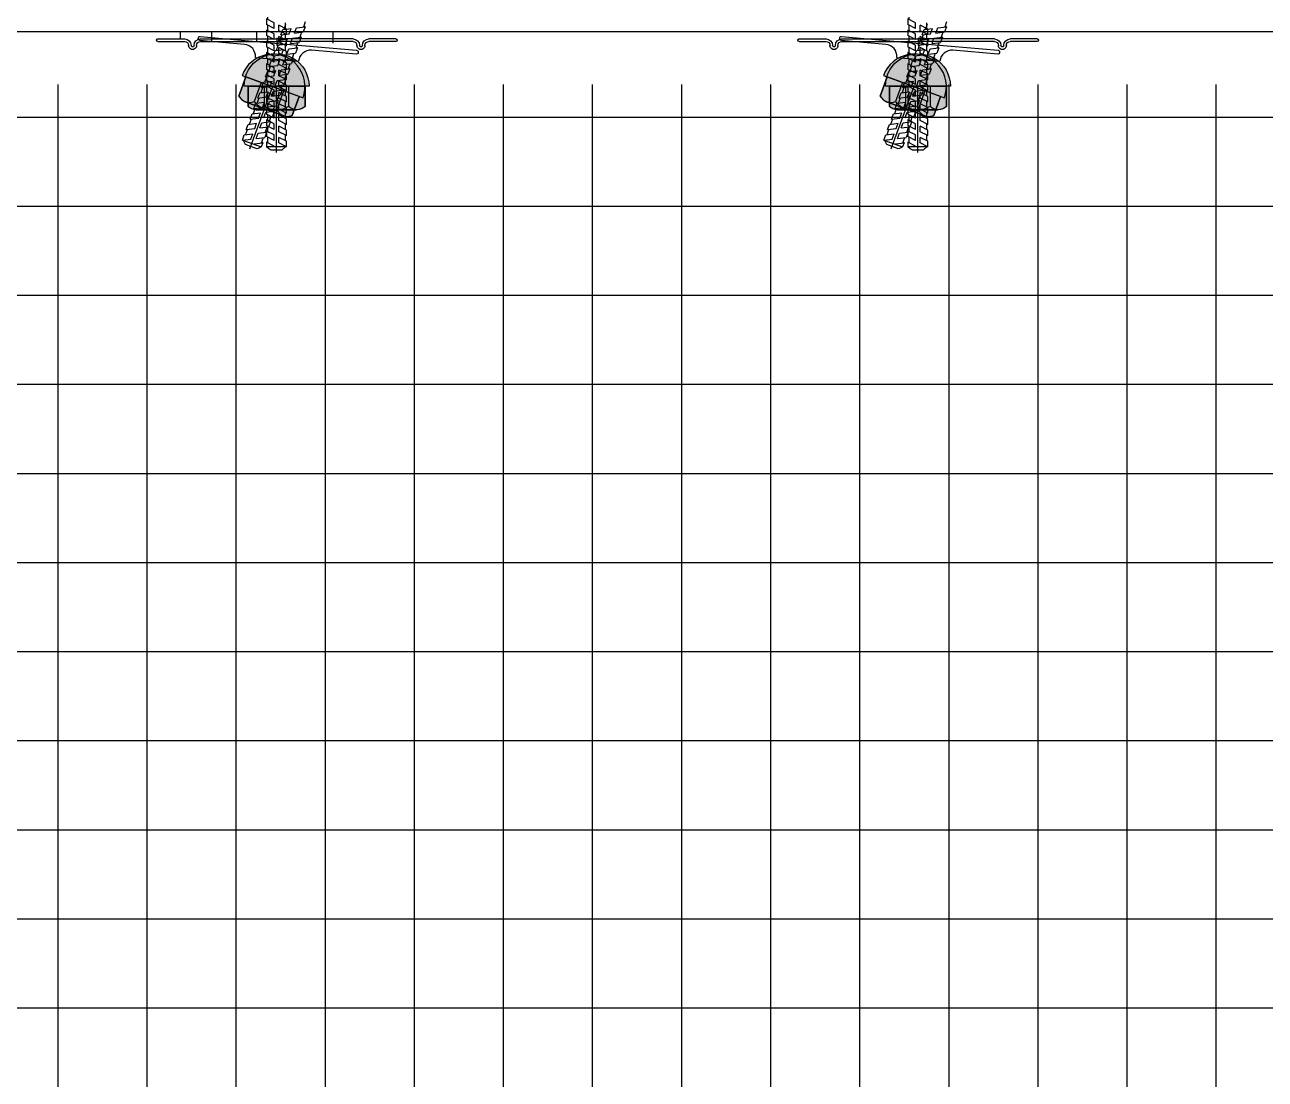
# Model space of a CAD drawing. Header units: millimetres. Extents: x -1985 to 969, y 203 to 500.
# Drawn here: x -1951.61 to -1920.67, y 405.06 to 431.36 of the extents above; entities that cross this region are included whole.
import ezdxf

# ---------------------------------------------------------------- set-up
doc = ezdxf.new("R2010")
doc.units = ezdxf.units.MM
doc.layers.add('Подхват', color=252, linetype='Continuous')
doc.layers.add('ШПАЛА', color=7, linetype='Continuous')
doc.layers.add('Сетка', color=7, linetype='ограждение1', lineweight=30)
doc.linetypes.add('ограждение1', pattern='A,6.35,-2.54,[133,ltypeshp.shx,S=2.54,R=0,X=-2.54,Y=0],-2.54,25.4', length=36.83)

# ---------------------------------------------------------------- blocks, each defined once
blk = doc.blocks.new('Анкер витой')
at = {"color": 252}
for p, q in [((-147935.5797145284, -9516.923965703303), (-147926.0715199474, -9512.079298585519)), ((-147920.2241561253, -9509.099917905689), (-147910.5797145284, -9504.185829465941)), ((-147920.2241561252, -9516.099917905689), (-147910.5797145284, -9511.185829465947)), ((-147910.5797145284, -9504.185962584728), (-147912.0859830756, -9504.185962584728)), ((-147910.5797145284, -9504.18582946594), (-147910.5797145284, -9511.185829465954)), ((-147935.5797145284, -9523.9239657033), (-147935.5797145284, -9516.923965703292)), ((-147935.5797145284, -9523.923965703303), (-147926.0715199474, -9519.079298585522)), ((-147935.5797145284, -9523.924010226052), (-147934.0859830756, -9523.924010226052)), ((-147935.5797145284, -9530.933939089184), (-147926.0715199474, -9526.089271971401)), ((-147920.2241561252, -9523.109891291566), (-147910.5797145284, -9518.195802851822)), ((-147920.2241561253, -9530.10989129157), (-147910.5797145284, -9525.195802851827)), ((-147910.5797145284, -9518.195935970609), (-147912.0859830756, -9518.195935970609)), ((-147910.5797145284, -9518.195802851827), (-147910.5797145285, -9525.195802851831)), ((-147935.5797145284, -9537.933939089178), (-147935.5797145284, -9530.933939089178)), ((-147935.5797145284, -9537.933939089184), (-147926.0715199474, -9533.089271971403)), ((-147935.5797145284, -9537.933983611932), (-147934.0859830756, -9537.933983611932)), ((-147935.5797145284, -9544.943600815823), (-147926.0715199474, -9540.098933698046)), ((-147935.5797145284, -9551.943600815815), (-147935.5797145284, -9544.943600815819)), ((-147920.2241561253, -9537.119553018209), (-147910.5797145284, -9532.205464578461)), ((-147920.2241561252, -9544.119553018205), (-147910.5797145284, -9539.205464578466)), ((-147910.5797145284, -9532.205597697248), (-147912.0859830756, -9532.205597697248)), ((-147910.5797145285, -9532.20546457847), (-147910.5797145285, -9539.205464578472)), ((-147935.5797145284, -9551.943600815823), (-147926.0715199474, -9547.098933698042)), ((-147935.5797145284, -9551.943645338572), (-147934.0859830756, -9551.943645338572)), ((-147935.5797145284, -9558.968355754325), (-147926.0715199474, -9554.123688636544)), ((-147935.5797145284, -9565.96835575432), (-147935.5797145284, -9558.968355754321)), ((-147935.5797145284, -9565.968355754325), (-147926.0715199474, -9561.123688636542)), ((-147920.2241561252, -9551.144307956707), (-147910.5797145284, -9546.230219516963)), ((-147920.2241561252, -9558.144307956707), (-147910.5797145284, -9553.230219516969)), ((-147920.2241561252, -9565.153969683344), (-147910.5797145284, -9560.239881243602)), ((-147910.5797145284, -9546.23035263575), (-147912.0859830756, -9546.23035263575)), ((-147910.5797145284, -9560.240014362389), (-147912.0859830756, -9560.240014362389)), ((-147910.5797145285, -9546.230219516969), (-147910.5797145284, -9553.230219516972)), ((-147910.5797145285, -9560.239881243606), (-147910.5797145285, -9567.239881243611)), ((-147935.5797145284, -9565.968400277074), (-147934.0859830756, -9565.968400277074)), ((-147935.5797145284, -9572.978017480964), (-147926.0715199474, -9568.133350363176)), ((-147935.5797145284, -9579.97801748096), (-147935.5797145284, -9572.978017480958)), ((-147935.5797145284, -9579.978017480964), (-147926.0715199474, -9575.133350363185)), ((-147920.2241561252, -9572.153969683352), (-147910.5797145284, -9567.239881243608)), ((-147920.2241561253, -9579.108645815137), (-147910.5797145284, -9574.194557375393)), ((-147910.5797145284, -9574.19469049418), (-147912.0859830756, -9574.19469049418)), ((-147910.5797145285, -9574.194557375398), (-147910.5797145284, -9581.194557375395)), ((-147935.5797145284, -9579.978062003713), (-147934.0859830756, -9579.978062003713)), ((-147935.5797145284, -9586.932693612755), (-147926.0715199474, -9582.088026494974)), ((-147935.5797145284, -9593.932693612745), (-147935.5797145284, -9586.93269361275)), ((-147935.5797145284, -9593.932693612755), (-147926.0715199474, -9589.088026494972)), ((-147920.2241561253, -9586.108645815139), (-147910.5797145284, -9581.194557375398)), ((-147920.2241561253, -9593.11830754178), (-147910.5797145284, -9588.204219102032)), ((-147910.5797145284, -9588.204352220819), (-147912.0859830756, -9588.204352220819)), ((-147910.5797145284, -9588.204219102034), (-147910.5797145284, -9595.204219102037)), ((-147935.5797145284, -9593.932738135503), (-147934.0859830756, -9593.932738135503)), ((-147935.5797145284, -9600.942355339394), (-147926.0715199474, -9596.09768822161)), ((-147935.5797145284, -9607.94235533939), (-147935.5797145284, -9600.94235533939)), ((-147935.5797145284, -9607.942355339394), (-147926.0715199474, -9603.097688221616)), ((-147935.5797145284, -9607.942399862142), (-147934.0859830756, -9607.942399862142)), ((-147920.2241561252, -9600.118307541781), (-147910.5797145284, -9595.204219102037)), ((-147920.2241561252, -9607.087453566946), (-147910.5797145284, -9602.173365127202)), ((-147910.5797145284, -9602.17349824599), (-147912.0859830756, -9602.17349824599)), ((-147910.5797145284, -9602.1733651272), (-147910.5797145284, -9609.173365127206)), ((-147935.5797145284, -9614.911501364564), (-147926.0715199474, -9610.066834246783)), ((-147935.5797145284, -9621.911501364553), (-147935.5797145284, -9614.911501364559)), ((-147935.5797145284, -9621.911501364564), (-147926.0715199474, -9617.06683424678)), ((-147935.5797145284, -9621.911545887313), (-147934.0859830756, -9621.911545887313)), ((-147920.2241561252, -9614.087453566948), (-147910.5797145284, -9609.173365127208)), ((-147920.2241561252, -9621.097115293585), (-147910.5797145284, -9616.183026853842)), ((-147920.2241561253, -9628.097115293593), (-147910.5797145284, -9623.183026853847)), ((-147910.5797145284, -9616.183159972628), (-147912.0859830756, -9616.183159972628)), ((-147910.5797145284, -9616.183026853843), (-147910.5797145284, -9623.183026853847)), ((-147935.5797145284, -9628.921163091203), (-147926.0715199474, -9624.076495973422)), ((-147935.5797145284, -9635.921163091203), (-147935.5797145284, -9628.921163091198)), ((-147935.5797145284, -9635.921163091203), (-147926.0715199474, -9631.07649597342)), ((-147935.5797145284, -9635.921207613952), (-147934.0859830756, -9635.921207613952)), ((-147935.5797145284, -9642.928643203144), (-147926.0715199474, -9638.083976085361)), ((-147920.2241561253, -9635.10459540553), (-147910.5797145284, -9630.190506965782)), ((-147920.2241561253, -9642.104595405532), (-147910.5797145284, -9637.190506965788)), ((-147910.5797145284, -9630.19064008457), (-147912.0859830756, -9630.19064008457)), ((-147910.5797145284, -9630.190506965786), (-147910.5797145284, -9637.19050696579)), ((-147935.5797145284, -9649.928643203144), (-147935.5797145284, -9642.928643203144)), ((-147935.5797145284, -9649.928643203144), (-147926.0715199474, -9645.083976085367)), ((-147935.5797145284, -9649.928687725893), (-147934.0859830756, -9649.928687725893)), ((-147935.5797145284, -9656.928643203144), (-147926.0715199474, -9652.083976085367)), ((-147920.2241561252, -9649.104595405523), (-147910.5797145284, -9644.190506965782)), ((-147920.2241561252, -9656.104595405526), (-147910.5797145284, -9651.190506965788)), ((-147910.5797145284, -9644.19064008457), (-147912.0859830756, -9644.19064008457)), ((-147910.5797145284, -9644.190506965786), (-147910.5797145284, -9651.190506965788)), ((-147935.5797145284, -9663.928643203144), (-147935.5797145284, -9656.928643203144)), ((-147935.5797145284, -9663.928643203144), (-147926.0715199474, -9659.08397608537)), ((-147935.5797145284, -9663.928687725893), (-147934.0859830756, -9663.928687725893)), ((-147930.0859830756, -9667.809216580226), (-147934.0859830756, -9663.809216580226)), ((-147934.0859830756, -9663.809767463674), (-147910.5797145284, -9663.809767463674)), ((-147915.7748825381, -9667.809216580226), (-147930.0859830756, -9667.809216580226)), ((-147920.2241561252, -9663.076234704626), (-147910.5797145284, -9658.162146264885)), ((-147915.7748825381, -9667.809216580226), (-147913.3412480976, -9666.569217897999)), ((-147913.3412480976, -9666.569217898003), (-147910.5812467798, -9663.809216580226)), ((-147910.5797145284, -9658.162279383672), (-147912.0859830756, -9658.162279383672)), ((-147910.5797145284, -9658.162146264889), (-147910.5797145284, -9663.809767463674))]:
    blk.add_line(p, q, dxfattribs=at)
at = {"layer": 'ШПАЛА', "color": 252}
for p, q in [((-147912.0859830756, -9504.953311624502), (-147912.0859830756, -9497.943649897868)), ((-147934.0859830756, -9516.1628715134), (-147934.0859830756, -9509.15320978676)), ((-147926.0715199474, -9519.079298585526), (-147926.0715199474, -9512.079298585519)), ((-147920.2241561252, -9516.09991790569), (-147920.2241561253, -9509.099917905682)), ((-147912.0859830756, -9518.96328501038), (-147912.0859830756, -9511.953311624507)), ((-147934.0859830757, -9530.17284489928), (-147934.0859830756, -9523.162871513403)), ((-147926.0715199474, -9533.089271971405), (-147926.0715199474, -9526.089271971403)), ((-147920.2241561253, -9530.109891291568), (-147920.2241561252, -9523.10989129157)), ((-147912.0859830756, -9532.972946737023), (-147912.0859830756, -9525.963285010384)), ((-147934.0859830756, -9544.182506625917), (-147934.0859830757, -9537.172844899276)), ((-147926.0715199474, -9547.098933698044), (-147926.0715199474, -9540.098933698046)), ((-147920.2241561252, -9544.119553018209), (-147920.2241561253, -9537.119553018209)), ((-147912.0859830756, -9546.997701675522), (-147912.0859830756, -9539.972946737027)), ((-147934.0859830756, -9558.207261564421), (-147934.0859830757, -9551.182506625923)), ((-147926.0715199474, -9561.123688636544), (-147926.0715199474, -9554.123688636546)), ((-147920.2241561252, -9558.14430795671), (-147920.2241561252, -9551.144307956707)), ((-147912.0859830756, -9561.007363402157), (-147912.0859830756, -9553.997701675526)), ((-147934.0859830756, -9572.216923291047), (-147934.0859830756, -9565.207261564412)), ((-147926.0715199474, -9575.133350363187), (-147926.0715199474, -9568.13335036318)), ((-147920.2241561253, -9572.153969683353), (-147920.2241561253, -9565.153969683344)), ((-147912.0859830756, -9574.96203953395), (-147912.0859830756, -9568.007363402163)), ((-147934.0859830756, -9586.17159942284), (-147934.0859830756, -9579.216923291053)), ((-147926.0715199474, -9589.088026494972), (-147926.0715199474, -9582.088026494974)), ((-147923.0859830756, -9670.97347775632), (-147923.0859830756, -9588.983455513102)), ((-147920.2241561253, -9586.108645815135), (-147920.2241561253, -9579.108645815139)), ((-147912.0859830756, -9588.971701260596), (-147912.0859830756, -9581.962039533948)), ((-147934.0859830756, -9600.181261149479), (-147934.0859830756, -9593.171599422838)), ((-147934.0859830756, -9614.15040717465), (-147934.0859830756, -9607.181261149482)), ((-147926.0715199474, -9603.097688221613), (-147926.0715199474, -9596.097688221611)), ((-147920.2241561252, -9600.11830754178), (-147920.2241561253, -9593.118307541772)), ((-147920.2241561252, -9614.087453566952), (-147920.2241561252, -9607.087453566948)), ((-147912.0859830756, -9602.940847285761), (-147912.0859830756, -9595.971701260603)), ((-147934.0859830756, -9628.160068901285), (-147934.0859830756, -9621.150407174644)), ((-147926.0715199474, -9617.066834246783), (-147926.0715199474, -9610.06683424678)), ((-147920.2241561253, -9628.097115293593), (-147920.2241561252, -9621.097115293589)), ((-147912.0859830756, -9616.9505090124), (-147912.0859830756, -9609.940847285765)), ((-147934.0859830756, -9642.167549013222), (-147934.0859830756, -9635.160068901285)), ((-147926.0715199474, -9631.076495973419), (-147926.0715199474, -9624.07649597342)), ((-147926.0715199474, -9645.083976085367), (-147926.0715199474, -9638.083976085363)), ((-147920.2241561253, -9642.10459540553), (-147920.2241561253, -9635.10459540553)), ((-147912.0859830756, -9630.957989124345), (-147912.0859830756, -9623.950509012404)), ((-147912.0859830756, -9644.957989124345), (-147912.0859830756, -9637.957989124348)), ((-147934.0859830756, -9656.167549013222), (-147934.0859830756, -9649.167549013222)), ((-147926.0715199474, -9659.083976085369), (-147926.0715199474, -9652.083976085361)), ((-147920.2241561252, -9656.104595405526), (-147920.2241561252, -9649.104595405526)), ((-147912.0859830756, -9658.929628423446), (-147912.0859830756, -9651.957989124348)), ((-147934.0859830756, -9663.809216580226), (-147934.0859830756, -9663.167549013222)), ((-147920.2241561252, -9663.809767463674), (-147920.2241561252, -9663.07623470463))]:
    blk.add_line(p, q, dxfattribs=at)
blk = doc.blocks.new('Гайка')
h = blk.add_hatch(color=253)
edge = h.paths.add_edge_path()
edge.add_line((-147963.5914664633, -9588.257982503914), (-147882.6194683361, -9588.257982503914))
edge.add_arc((-147923.1054673997, -9588.25715307321), 40.4859990721161, 359.9988261897975, 540.0011738102031)
h = blk.add_hatch(color=253)
h.paths.add_polyline_path([(-147887.6201123361, -9613.650001002365), (-147887.6201123357, -9588.257982503914)], flags=17)
edge = h.paths.add_edge_path()
edge.add_line((-147923.1057894015, -9617.809216580075), (-147898.6277809365, -9617.809216579617))
edge.add_arc((-147897.825450868, -9602.79073779824), 14.90209824058387, 226.7781060427316, 313.2218939938403)
edge.add_arc((-147923.1057894042, -9588.030302697149), 29.72582322397604, 239.5268307540591, 269.999999964982)
edge.add_arc((-147948.386127935, -9602.790737797322), 14.90209824058387, 226.7781060427316, 313.2218939938403)
edge.add_line((-147923.1057894015, -9617.809216580075), (-147947.5837978661, -9617.809216580526))
edge.add_line((-147958.5914664717, -9613.650001000702), (-147958.5914664718, -9588.257982503914))
edge.add_line((-147948.6866892791, -9617.809216580727), (-147923.1057894015, -9617.809216580075))
edge.add_arc((-147923.1057894042, -9588.030302697149), 29.72582322397604, 269.999999964982, 300.473169242115)
edge.add_line((-147897.5248895267, -9617.809216578795), (-147923.1057894015, -9617.809216580075))
edge.add_line((-147938.1807894028, -9588.257982503914), (-147938.1807894035, -9613.650001004571))
edge.add_line((-147908.0307894024, -9613.650001005322), (-147908.0307894016, -9588.257982503914))
edge.add_line((-147963.5914664633, -9588.257982503914), (-147882.6194683361, -9588.257982503914))
for points in [[(-147887.6201123357, -9588.257982503914), (-147958.5914664718, -9588.257982504078), (-147958.5914664717, -9613.650001000702), (-147957.219988533, -9614.792214327585), (-147955.861389113, -9615.68232428979), (-147954.2363973277, -9616.496462149029), (-147953.0857514577, -9616.932380937955), (-147948.6866892791, -9617.809216580727), (-147897.5248895267, -9617.809216578795), (-147895.9720947968, -9617.577137063961), (-147893.3142609388, -9616.993614175744), (-147891.7555919207, -9616.400636560988), (-147890.6136148913, -9615.831518212686), (-147888.8216021365, -9614.665216312807), (-147887.6201123338, -9613.650001004075)], [(-147887.6201123361, -9613.650001002365), (-147887.6201123357, -9588.257982503914)]]:
    blk.add_hatch(color=253).paths.add_polyline_path(points)
at = {"color": 0}
for p, q in [((-147958.5914664717, -9613.650001000702), (-147958.5914664718, -9588.257982503914)), ((-147938.1807894028, -9588.257982503914), (-147938.1807894035, -9613.650001004571)), ((-147908.0307894024, -9613.650001005322), (-147908.0307894016, -9588.257982503914)), ((-147887.6201123357, -9588.257982503914), (-147887.6201123361, -9613.650001002365)), ((-147887.6201123361, -9613.650001002365), (-147887.6201123357, -9588.257982503914)), ((-147948.6866892791, -9617.809216580727), (-147923.1057894015, -9617.809216580075)), ((-147923.1057894015, -9617.809216580075), (-147947.5837978661, -9617.809216580526)), ((-147897.5248895267, -9617.809216578795), (-147923.1057894015, -9617.809216580075)), ((-147923.1057894015, -9617.809216580075), (-147898.6277809365, -9617.809216579617))]:
    blk.add_line(p, q, dxfattribs=at)
blk.add_lwpolyline([(-147887.6201123357, -9588.257982503914), (-147958.5914664718, -9588.257982504078), (-147958.5914664717, -9613.650001000702), (-147957.219988533, -9614.792214327585), (-147955.861389113, -9615.68232428979), (-147954.2363973277, -9616.496462149029), (-147953.0857514577, -9616.932380937955), (-147948.6866892791, -9617.809216580727), (-147897.5248895267, -9617.809216578795), (-147895.9720947968, -9617.577137063961), (-147893.3142609388, -9616.993614175744), (-147891.7555919207, -9616.400636560988), (-147890.6136148913, -9615.831518212686), (-147888.8216021365, -9614.665216312807), (-147887.6201123338, -9613.650001004075), (-147887.6201123338, -9588.257982503914), (-147958.5914664718, -9588.257982504078)])
for centre, radius, start, end in [((-147948.386127935, -9602.790737797322), 14.90209824058387, 226.7781060427316, 313.2218939938403), ((-147923.1057894042, -9588.030302697149), 29.72582322397604, 239.5268307540591, 269.999999964982), ((-147923.1057894042, -9588.030302697149), 29.72582322397604, 269.999999964982, 300.473169242115), ((-147897.825450868, -9602.79073779824), 14.90209824058387, 226.7781060427316, 313.2218939938403)]:
    blk.add_arc(centre, radius, start, end, dxfattribs=at)
at = {"layer": 'ШПАЛА', "color": 7}
blk.add_line((-147963.5914664633, -9588.257982503914), (-147882.6194683361, -9588.257982503914), dxfattribs=at)
blk.add_arc((-147923.1054673997, -9588.25715307321), 40.4859990721161, 359.9988261897975, 180.001173810203, dxfattribs=at)
blk = doc.blocks.new('A$C347C431C')
at = {"layer": 'Подхват'}
for p, q in [((-301.5657011818548, 396.5618554669054), (-268.0651078641313, 396.5594003934029)), ((-301.5657011818548, 393.3618554669056), (-268.0660603541837, 393.3643105055071)), ((-248.4050149812028, 393.3623300803065), (-153.1657011818606, 393.3623300803065)), ((-248.2657011818592, 396.5594004151435), (-153.1657011818606, 396.5594004151435)), ((-58.06570118185482, 396.5594004151435), (-153.1657011818606, 396.5594004151435)), ((-57.92638738251117, 393.3623300803065), (-153.1657011818606, 393.3623300803065)), ((-4.765701181859185, 396.5618554669054), (-38.26629449958273, 396.5594003934029)), ((-4.765701181859185, 393.3618554669056), (-38.26534200953029, 393.3643105055071))]:
    blk.add_line(p, q, dxfattribs=at)
at = {"layer": 'Подхват', "color": 2}
blk.add_line((-153.1657011818606, 397.7561353645142), (-153.1657011818606, 391.9058681463539), dxfattribs=at)
at = {"layer": 'Подхват'}
for centre, radius, start, end in [((-301.5657011818548, 394.9618554669059), 1.6, 90, 270), ((-268.0657011818548, 388.4633105186722), 8.096089896471248, 0.007006205797099664, 90), ((-268.0657011818548, 388.4633105186722), 4.900999999996147, 0.01157373436632876, 90), ((-258.1657011818606, 388.3643105186684), 5, 178.8541226060489, 1.145877393951149), ((-258.1657011818606, 388.3643105186684), 1.80491010352489, 176.8242520735369, 3.175747926463075), ((-248.2657011818592, 388.4633105186722), 8.096089896471248, 90, 179.9929937942029), ((-248.2657011818592, 388.4633105186722), 4.900999999996147, 90, 179.9884262656337), ((-58.06570118185482, 388.4633105186722), 8.096089896471248, 0.007006205797099664, 90), ((-58.06570118185482, 388.4633105186722), 4.900999999996147, 0.01157373436632876, 90), ((-48.16570118186064, 388.3643105186684), 5, 178.8541226060489, 1.145877393951149), ((-48.16570118186064, 388.3643105186684), 1.80491010352489, 176.8242520735369, 3.175747926463075), ((-38.26570118186646, 388.4633105186722), 8.096089896471248, 90, 179.9929937942029), ((-38.26570118186646, 388.4633105186722), 4.900999999996147, 90, 179.9884262656337), ((-4.765701181859185, 394.9618554669059), 1.6, 270, 90)]:
    blk.add_arc(centre, radius, start, end, dxfattribs=at)
blk = doc.blocks.new('Шайба')
at = {"color": 0}
for points in [[(-147923.0829204372, -9535.638230625225), (-148021.0829204372, -9535.638230625225, 0.414213562373095), (-148023.0829204372, -9537.638230625225), (-148023.0829204372, -9538.638230625225, 0.414213562373095), (-148021.0829204372, -9540.638230625225), (-147965.0859830756, -9540.638230625225, -0.414213562373095), (-147950.0859830756, -9555.638230625225), (-147950.0859830756, -9555.638230625224)], [(-147896.0859830756, -9555.638230625224), (-147896.0859830756, -9555.638230625225, -0.414213562373095), (-147881.0859830756, -9540.638230625225), (-147825.0829204372, -9540.638230625225, 0.414213562373095), (-147823.0829204372, -9538.638230625225), (-147823.0829204372, -9537.638230625225, 0.414213562373095), (-147825.0829204372, -9535.638230625225), (-147923.0829204372, -9535.638230625225)]]:
    blk.add_lwpolyline(points, format="xyb", dxfattribs=at)
at = {"layer": 'ШПАЛА', "color": 7}
blk.add_line((-147896.0859830756, -9555.638230625225), (-147950.0859830756, -9555.638230625225), dxfattribs=at)

msp = doc.modelspace()

# ---------------------------------------------------------------- linework, layer by layer
at = {"color": 5}
for p, q in [((-1947.73064848106, 431.0113401496292), (-1947.73064848106, 431.1932233804719)), ((-1946.950648481061, 430.9473909930221), (-1946.950648481061, 431.1932233804719)), ((-1945.825648481061, 430.9473909930221), (-1945.825648481061, 431.1932233804719)), ((-1943.920648481061, 430.9016590896645), (-1943.920648481061, 431.1932233804719))]:
    msp.add_line(p, q, dxfattribs=at)
at = {"color": 252}
for p, q in [((-1950.781994830898, 384.1185067799666), (-1950.781994830898, 429.8711659789222)), ((-1948.559494830898, 384.1213185516113), (-1948.559494830898, 429.8711659789222)), ((-1946.336994830898, 384.124130323256), (-1946.336994830898, 429.8711659789222)), ((-1944.114494830898, 384.1269420949007), (-1944.114494830898, 429.8711659789222)), ((-1941.891994830899, 384.1297538665454), (-1941.891994830899, 429.8711659789222)), ((-1939.669494830899, 384.1325656381901), (-1939.669494830899, 429.8711659789222)), ((-1937.446994830898, 384.1353774098348), (-1937.446994830898, 429.8711659789222)), ((-1935.224494830898, 384.1381891814795), (-1935.224494830898, 429.8711659789222)), ((-1933.001994830898, 384.1410009531242), (-1933.001994830898, 429.8711659789222)), ((-1930.779494830898, 384.1438127247689), (-1930.779494830898, 429.8711659789222)), ((-1928.556994830898, 384.1466244964136), (-1928.556994830898, 429.8711659789222)), ((-1926.334494830899, 384.1494362680583), (-1926.334494830899, 429.8711659789222)), ((-1924.111994830898, 384.152248039703), (-1924.111994830898, 429.8711659789222)), ((-1921.889494830898, 384.1550598113476), (-1921.889494830898, 429.8711659789222)), ((-1953.004494830899, 429.0613701177106), (-1893.376803544282, 429.0613701177106)), ((-1953.004494830899, 426.8388701177106), (-1893.376803544282, 426.8388701177106)), ((-1953.004494830899, 424.6163701177106), (-1893.376803544282, 424.6163701177106)), ((-1953.004494830899, 422.3938701177106), (-1893.376803544282, 422.3938701177105)), ((-1953.004494830899, 420.1713701177106), (-1893.376803544282, 420.1713701177106)), ((-1953.004494830899, 417.9488701177106), (-1893.376803544282, 417.9488701177106)), ((-1953.004494830899, 415.7263701177106), (-1893.376803544282, 415.7263701177106)), ((-1953.004494830899, 413.5038701177106), (-1893.376803544282, 413.5038701177106)), ((-1953.004494830899, 411.2813701177106), (-1893.376803544282, 411.2813701177106)), ((-1953.004494830899, 409.0588701177106), (-1893.376803544282, 409.0588701177106)), ((-1953.004494830899, 406.8363701177105), (-1893.376803544282, 406.8363701177105))]:
    msp.add_line(p, q, dxfattribs=at)
at = {"layer": 'Сетка', "color": 252, "linetype": 'ByBlock'}
for p, q in [((-1953.32690336483, 431.1932233804719), (-1879.518053463387, 431.1932233804719)), ((-1940.049520722608, 431.1932233804719), (-1866.240670821165, 431.1932233804719))]:
    msp.add_line(p, q, dxfattribs=at)

# ---------------------------------------------------------------- block references
at = {"extrusion": (0, 0, -1), "xscale": 0.01999999999998181, "yscale": 0.01999999999998181, "zscale": -0.02}
for p in [(4903.794528481871, 621.5964539879083), (4887.794528481871, 621.5964539879083)]:
    msp.add_blockref('Анкер витой', p, dxfattribs=at)
at = {"extrusion": (0, 0, -1), "xscale": -0.0199999999999973, "yscale": 0.01999999999998181, "zscale": -0.02, "rotation": 20.00000000026971}
for p in [(-900.1997329775013, -401.8321030640486), (-916.1997329775013, -401.8321030640486)]:
    msp.add_blockref('Анкер витой', p, dxfattribs=at)
at = {"xscale": -0.01999999999998181, "yscale": 0.01999999999998181, "zscale": 0.02}
for p in [(-1948.390217388467, 423.0801443914161), (-1932.390217388467, 423.0801443914161)]:
    msp.add_blockref('A$C347C431C', p, dxfattribs=at)
at = {"layer": 'ШПАЛА', "color": 7, "extrusion": (0, 0, -1), "xscale": 0.01999999999989159, "yscale": 0.01999999999998181, "zscale": -0.02, "rotation": 4.999999999843882}
for p in [(4875.869130883451, 878.734743197359), (4859.869130883451, 878.734743197359)]:
    msp.add_blockref('Шайба', p, dxfattribs=at)
at = {"layer": 'ШПАЛА', "color": 0, "extrusion": (0, 0, -1), "xscale": -0.0199999999999973, "yscale": 0.01999999999998181, "zscale": -0.02, "rotation": 20.00000000026971}
for p in [(-900.1997329775013, -401.8321030640486), (-916.1997329775013, -401.8321030640486)]:
    msp.add_blockref('Гайка', p, dxfattribs=at)
at = {"layer": 'ШПАЛА', "color": 0, "extrusion": (0, 0, -1), "xscale": 0.01999999999998181, "yscale": 0.01999999999998181, "zscale": -0.02}
for p in [(4903.794528481871, 621.5964539879083), (4887.794528481871, 621.5964539879083)]:
    msp.add_blockref('Гайка', p, dxfattribs=at)

doc.saveas('drawing.dxf')
